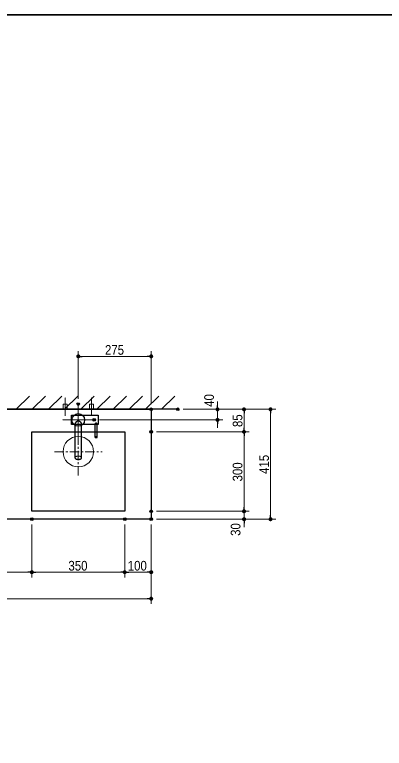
# Model space of a CAD drawing. Units: millimetres, scale not verified. Extents: x -6062 to 6062, y -3045 to 3045.
# Drawn here: x -1427 to -33, y 0 to 2770 of the extents above; entities that cross this region are included whole.
import ezdxf
from ezdxf.enums import TextEntityAlignment as Align

# ---------------------------------------------------------------- set-up
doc = ezdxf.new("R2010")
doc.units = ezdxf.units.MM
doc.header["$LTSCALE"] = 20
doc.header["$PDMODE"] = 32
doc.header["$PDSIZE"] = 10
doc.linetypes.add('USER2', pattern=[2.91, 1.76, -0.4, 0.35, -0.4])
for name, color, linetype, lineweight in [('0-0_4給排水', 7, 'Continuous', 15), ('0-1_1図面枠', 7, 'Continuous', 20), ('0-2_2寸法-1', 7, 'Continuous', 15), ('0-3_0', 7, 'Continuous', 25), ('0-5_5ボウル・キャビネット', 7, 'Continuous', 15), ('0-6_2寸法-2', 7, 'Continuous', 15)]:
    doc.layers.add(name, color=color, linetype=linetype, lineweight=lineweight)
doc.layers.add('0-4_Defpoints', color=7, linetype='Continuous')
doc.styles.add('ＭＳ Ｐゴシック', font='')
doc.styles.get('ＭＳ Ｐゴシック').set_extended_font_data('MS PGothic')

# ---------------------------------------------------------------- blocks, each defined once
blk = doc.blocks.new('グループ-7')
at = {"layer": '0-1_1図面枠', "lineweight": 35}
blk.add_lwpolyline([(-80000, 55400), (80000, 55400), (80000, -55400), (-80000, -55400)], close=True, dxfattribs=at)
blk = doc.blocks.new('図面枠')
at = {"layer": '0-1_1図面枠'}
blk.add_blockref('グループ-7', (0, 0), dxfattribs=at)
blk = doc.blocks.new('_Dot')
at = {"layer": '0-3_0'}
blk.add_line((-10, 0), (-20, 0), dxfattribs=at)
for points in [[(0, 0), (-10, 0), (-9.92, 1.25)], [(0, 0), (-9.92, -1.25), (-10, 0)], [(0, 0), (-9.92, 1.25), (-9.69, 2.49)], [(0, 0), (-9.69, -2.49), (-9.92, -1.25)], [(0, 0), (-9.69, 2.49), (-9.3, 3.68)], [(0, 0), (-9.3, -3.68), (-9.69, -2.49)], [(0, 0), (-9.3, 3.68), (-8.76, 4.82)], [(0, 0), (-8.76, -4.82), (-9.3, -3.68)], [(0, 0), (-8.76, 4.82), (-8.09, 5.88)], [(0, 0), (-8.09, -5.88), (-8.76, -4.82)], [(0, 0), (-8.09, 5.88), (-7.29, 6.85)], [(0, 0), (-7.29, -6.85), (-8.09, -5.88)], [(0, 0), (-7.29, 6.85), (-6.37, 7.71)], [(0, 0), (-6.37, -7.71), (-7.29, -6.85)], [(0, 0), (-6.37, 7.71), (-5.36, 8.44)], [(0, 0), (-5.36, -8.44), (-6.37, -7.71)], [(0, 0), (-5.36, 8.44), (-4.26, 9.05)], [(0, 0), (-4.26, -9.05), (-5.36, -8.44)], [(0, 0), (-4.26, 9.05), (-3.09, 9.51)], [(0, 0), (-3.09, -9.51), (-4.26, -9.05)], [(0, 0), (-3.09, 9.51), (-1.87, 9.82)], [(0, 0), (-1.87, -9.82), (-3.09, -9.51)], [(0, 0), (-1.87, 9.82), (-0.63, 9.98)], [(0, 0), (-0.63, -9.98), (-1.87, -9.82)], [(0, 0), (-0.63, 9.98), (0.63, 9.98)], [(0, 0), (0.63, -9.98), (-0.63, -9.98)], [(0, 0), (0.63, 9.98), (1.87, 9.82)], [(0, 0), (1.87, 9.82), (3.09, 9.51)], [(0, 0), (3.09, 9.51), (4.26, 9.05)], [(0, 0), (4.26, 9.05), (5.36, 8.44)], [(0, 0), (5.36, 8.44), (6.37, 7.71)], [(0, 0), (6.37, 7.71), (7.29, 6.85)], [(0, 0), (7.29, 6.85), (8.09, 5.88)], [(0, 0), (8.09, 5.88), (8.76, 4.82)], [(0, 0), (8.76, 4.82), (9.3, 3.68)], [(0, 0), (9.3, 3.68), (9.69, 2.49)], [(0, 0), (9.69, 2.49), (9.92, 1.25)], [(0, 0), (9.92, 1.25), (10, 0)], [(0, 0), (1.87, -9.82), (0.63, -9.98)], [(0, 0), (3.09, -9.51), (1.87, -9.82)], [(0, 0), (4.26, -9.05), (3.09, -9.51)], [(0, 0), (5.36, -8.44), (4.26, -9.05)], [(0, 0), (6.37, -7.71), (5.36, -8.44)], [(0, 0), (7.29, -6.85), (6.37, -7.71)], [(0, 0), (8.09, -5.88), (7.29, -6.85)], [(0, 0), (8.76, -4.82), (8.09, -5.88)], [(0, 0), (9.3, -3.68), (8.76, -4.82)], [(0, 0), (9.69, -2.49), (9.3, -3.68)], [(0, 0), (9.92, -1.25), (9.69, -2.49)], [(0, 0), (10, 0), (9.92, -1.25)]]:
    blk.add_solid(points, dxfattribs=at)
blk = doc.blocks.new('グループ-19')
at = {"layer": '0-0_4給排水', "linetype": 'USER2'}
for p, q in [((12000, 26000), (12000, 23600)), ((12000, 26000), (12000, 23600)), ((13200, 24800), (10800, 24800))]:
    blk.add_line(p, q, dxfattribs=at)
at = {"layer": '0-0_4給排水', "lineweight": 30}
blk.add_lwpolyline([(11500, 25150), (13500, 25150), (13500, 24450), (11500, 24450)], close=True, dxfattribs=at)
for points in [[(11985.7, 24712.3), (11973, 24710.9), (11948, 24705.4), (11924, 24697), (11901.2, 24686.1), (11879.7, 24673.2), (11859.5, 24658.8), (11840.7, 24643.3), (11823.3, 24626.9), (11807.5, 24609.9), (11793.2, 24592.6), (11780.6, 24575.2), (11770, 24557.9), (11761.4, 24541.1), (11755.1, 24525.1), (11751.3, 24510.1), (11750.3, 24503.1), (11750, 24496.5), (11750, 21942.1), (11751, 21930.9), (11754.2, 21919.4), (11759.7, 21907.7), (11767.6, 21896.1), (11777.9, 21884.7), (11790.8, 21873.7), (11805.9, 21863.3), (11823.2, 21853.7), (11842.4, 21845.1), (11863.2, 21837.5), (11885.2, 21831.1), (11908, 21825.9), (11931.2, 21821.9), (11954.5, 21819.2), (11977.5, 21817.6), (12000, 21817.1), (12022.5, 21817.6), (12045.5, 21819.2), (12068.8, 21821.9), (12092, 21825.9), (12114.8, 21831.1)], [(12114.8, 21831.1), (12136.8, 21837.5), (12157.6, 21845.1), (12176.8, 21853.7), (12194.1, 21863.3), (12209.2, 21873.7), (12222.1, 21884.7), (12232.4, 21896.1), (12240.3, 21907.7), (12245.8, 21919.4), (12249, 21930.9), (12250, 21942.1), (12250, 24496.9), (12249.7, 24503.5), (12248.7, 24510.5), (12244.8, 24525.4), (12238.5, 24541.5), (12229.8, 24558.4), (12219, 24575.8), (12206.1, 24593.5), (12191.6, 24611), (12175.4, 24628.2), (12157.6, 24644.8), (12138.6, 24660.3), (12118, 24674.7), (12096.2, 24687.4), (12073.2, 24698.1), (12049, 24706.2), (12024, 24711.3), (12011.3, 24712.5), (11998.5, 24712.9), (11985.7, 24712.3)], [(13419.7, 23497.4), (13420, 23501), (13420, 24496.9), (13419.6, 24500.9), (13418.5, 24505), (13416.5, 24509.2), (13413.9, 24513.4), (13410.5, 24517.6), (13406.4, 24521.6), (13401.7, 24525.5), (13396.4, 24529.2), (13390.6, 24532.7), (13384.3, 24535.8), (13377.5, 24538.5), (13370.4, 24540.7), (13362.9, 24542.6), (13355.3, 24543.9), (13347.5, 24544.7), (13339.6, 24544.9), (13331.7, 24544.6), (13324, 24543.8), (13316.4, 24542.4), (13309, 24540.6), (13302, 24538.3), (13295.3, 24535.5), (13289, 24532.5), (13283.3, 24529.1), (13278, 24525.4), (13273.4, 24521.5), (13269.4, 24517.4), (13266.1, 24513.3), (13263.4, 24509.1), (13261.5, 24504.9), (13260.4, 24500.8), (13260, 24496.8), (13260, 23501), (13260.3, 23497.4), (13261.3, 23493.7), (13263.1, 23490), (13265.6, 23486.2)], [(13265.6, 23486.2), (13268.9, 23482.6), (13273, 23479.1), (13277.9, 23475.7), (13283.4, 23472.7), (13289.6, 23469.9), (13296.2, 23467.5), (13303.3, 23465.4), (13310.6, 23463.8), (13318, 23462.5), (13325.4, 23461.6), (13332.8, 23461.1), (13340, 23461), (13347.2, 23461.1), (13354.6, 23461.6), (13362, 23462.5), (13369.4, 23463.8), (13376.7, 23465.4), (13383.8, 23467.5), (13390.4, 23469.9), (13396.6, 23472.7), (13402.1, 23475.7), (13407, 23479.1), (13411.1, 23482.6), (13414.4, 23486.2), (13416.9, 23490), (13418.7, 23493.7), (13419.7, 23497.4)]]:
    blk.add_lwpolyline(points, dxfattribs=at)
at = {"layer": '0-0_4給排水'}
for points in [[(13420, 23501), (13419.7, 23504.6), (13418.7, 23508.2), (13416.9, 23512), (13414.4, 23515.7), (13411.1, 23519.3), (13407, 23522.9), (13402.1, 23526.2), (13396.6, 23529.2), (13390.4, 23532), (13383.8, 23534.4), (13376.7, 23536.5), (13369.4, 23538.2), (13362, 23539.4), (13354.6, 23540.3), (13347.2, 23540.8), (13340, 23541), (13332.8, 23540.8), (13325.4, 23540.3), (13318, 23539.4), (13310.6, 23538.2), (13303.3, 23536.5), (13296.2, 23534.4), (13289.6, 23532), (13283.4, 23529.2), (13277.9, 23526.2), (13273, 23522.9), (13268.9, 23519.3), (13265.6, 23515.7), (13263.1, 23512), (13261.3, 23508.2), (13260.3, 23504.6), (13260, 23501)], [(12250, 21942.1), (12249, 21953.3), (12245.8, 21964.9), (12240.3, 21976.5), (12232.4, 21988.1), (12222.1, 21999.5), (12209.2, 22010.5), (12194.1, 22020.9), (12176.8, 22030.5), (12157.6, 22039.2), (12136.8, 22046.7), (12114.8, 22053.2), (12092, 22058.3), (12068.8, 22062.3), (12045.5, 22065), (12022.5, 22066.6), (12000, 22067.1), (11977.5, 22066.6), (11954.5, 22065), (11931.2, 22062.3), (11908, 22058.3), (11885.2, 22053.2), (11863.2, 22046.7), (11842.4, 22039.2), (11823.2, 22030.5), (11805.9, 22020.9), (11790.8, 22010.5), (11777.9, 21999.5), (11767.6, 21988.1), (11759.7, 21976.5), (11754.2, 21964.9), (11751, 21953.3), (11750, 21942.1)]]:
    blk.add_lwpolyline(points, dxfattribs=at)
at = {"layer": '0-0_4給排水', "lineweight": 30}
blk.add_circle((12000, 24800), 480, dxfattribs=at)
blk = doc.blocks.new('グループ-20')
at = {"layer": '0-0_4給排水', "linetype": 'USER2'}
for p, q in [((11000, 25100), (11000, 26500)), ((13000, 25100), (13000, 26500))]:
    blk.add_line(p, q, dxfattribs=at)
at = {"layer": '0-0_4給排水'}
for points in [[(10850, 25600), (10850, 26000), (11150, 26000), (11150, 25600)], [(12850, 25600), (12850, 26000), (13150, 26000), (13150, 25600)]]:
    blk.add_lwpolyline(points, dxfattribs=at)
blk.add_blockref('グループ-19', (0, 0), dxfattribs=at)

msp = doc.modelspace()

# ---------------------------------------------------------------- linework, layer by layer
at = {"layer": '0-2_2寸法-1'}
for p, q in [((-1187.5, 1320), (-1187.5, 1500)), ((-912.5, 1300), (-912.5, 1500)), ((-1172.49, 1480), (-927.51, 1480)), ((-792.5, 1280), (-542.5, 1280)), ((-542.5, 1280), (-442.5, 1280)), ((-562.5, 1210.01), (-562.5, 1264.99)), ((-462.5, 880.01), (-462.5, 1264.99)), ((-892.5, 1195), (-542.5, 1195)), ((-892.5, 1195), (-542.5, 1195)), ((-562.5, 1179.99), (-562.5, 910.01)), ((-892.5, 895), (-542.5, 895)), ((-542.5, 865), (-442.5, 865)), ((-1362.5, 845), (-1362.5, 645)), ((-1362.5, 845), (-1362.5, 645)), ((-1012.5, 845), (-1012.5, 645)), ((-1012.5, 845), (-1012.5, 645)), ((-912.5, 845), (-912.5, 645)), ((-1738.49, 665), (-1377.51, 665)), ((-1027.51, 665), (-1347.49, 665)), ((-997.49, 665), (-927.51, 665)), ((-912.5, 645), (-912.5, 545)), ((-927.51, 565), (-2097.49, 565))]:
    msp.add_line(p, q, dxfattribs=at)
at = {"layer": '0-4_Defpoints'}
for p in [(-912.5, 1480), (-1187.5, 1300), (-912.5, 1280), (-812.5, 1280), (-662.5, 1280), (-562.5, 1280), (-562.5, 1280), (-462.5, 1280), (-1127.5, 1240), (-912.5, 1195), (-912.5, 895), (-562.5, 895), (-1362.5, 865), (-1012.5, 865), (-912.5, 865), (-562.5, 865), (-1362.5, 665), (-1362.5, 665), (-912.5, 665)]:
    msp.add_point(p, dxfattribs=at)
at = {"layer": '0-5_5ボウル・キャビネット'}
for p, q in [((-1421.9, 1280), (-1371.9, 1330)), ((-1360.94, 1280), (-1310.94, 1330)), ((-1299.98, 1280), (-1249.98, 1330)), ((-1239.02, 1280), (-1189.02, 1330)), ((-1178.06, 1280), (-1128.06, 1330)), ((-1117.1, 1280), (-1067.1, 1330)), ((-1056.14, 1280), (-1006.14, 1330)), ((-995.18, 1280), (-945.18, 1330)), ((-934.22, 1280), (-884.22, 1330)), ((-873.26, 1280), (-823.26, 1330))]:
    msp.add_line(p, q, dxfattribs=at)
at = {"layer": '0-5_5ボウル・キャビネット', "lineweight": 30}
msp.add_line((-812.5, 1280), (-2212.5, 1280), dxfattribs=at)
at = {"layer": '0-5_5ボウル・キャビネット', "linetype": 'USER2'}
for p, q in [((-1187.5, 1030), (-1187.5, 1210)), ((-1277.5, 1120), (-1097.5, 1120))]:
    msp.add_line(p, q, dxfattribs=at)
at = {"layer": '0-5_5ボウル・キャビネット', "lineweight": 30}
for points in [[(-2112.5, 1280), (-912.5, 1280), (-912.5, 865), (-2112.5, 865)], [(-1362.5, 1195), (-1012.5, 1195), (-1012.5, 895), (-1362.5, 895)]]:
    msp.add_lwpolyline(points, close=True, dxfattribs=at)
at = {"layer": '0-5_5ボウル・キャビネット'}
msp.add_circle((-1187.5, 1120), 57.5, dxfattribs=at)
at = {"layer": '0-6_2寸法-2'}
for p, q in [((-662.5, 1295.01), (-662.5, 1310.01)), ((-792.5, 1280), (-642.5, 1280)), ((-662.5, 1240), (-662.5, 1280)), ((-1107.5, 1240), (-642.5, 1240)), ((-662.5, 1224.99), (-662.5, 1209.99)), ((-562.5, 910.01), (-562.5, 925.01)), ((-892.5, 895), (-542.5, 895)), ((-562.5, 865), (-562.5, 895)), ((-892.5, 865), (-542.5, 865)), ((-562.5, 849.99), (-562.5, 834.99))]:
    msp.add_line(p, q, dxfattribs=at)

# ---------------------------------------------------------------- block references
at = {"layer": '0-0_4給排水', "xscale": 0.05, "yscale": 0.05}
msp.add_blockref('グループ-20', (-1787.5, 0), dxfattribs=at)
at = {"layer": '0-1_1図面枠', "xscale": 0.05, "yscale": 0.05}
msp.add_blockref('図面枠', (-1787.5, 0), dxfattribs=at)
at = {"layer": '0-2_2寸法-1', "xscale": 0.7503418, "yscale": 0.7503418}
for p, rotation in [((-1187.5, 1480), 180), ((-562.5, 1280), 90), ((-462.5, 1280), 90), ((-562.5, 1195), 270), ((-562.5, 1195), 90), ((-562.5, 895), 270), ((-462.5, 865), 270), ((-1362.5, 665), 180), ((-1012.5, 665), 180)]:
    msp.add_blockref('_Dot', p, dxfattribs=dict(at, rotation=rotation))
for p in [(-912.5, 1480), (-1362.5, 665), (-1012.5, 665), (-912.5, 665), (-912.5, 565)]:
    msp.add_blockref('_Dot', p, dxfattribs=at)
at = {"layer": '0-6_2寸法-2', "xscale": 0.7503418, "yscale": 0.7503418}
for p, rotation in [((-662.5, 1280), 270), ((-662.5, 1240), 90), ((-562.5, 895), 270), ((-562.5, 865), 90)]:
    msp.add_blockref('_Dot', p, dxfattribs=dict(at, rotation=rotation))

# ---------------------------------------------------------------- texts
at = {"layer": '0-2_2寸法-1', "style": 'ＭＳ Ｐゴシック', "width": 0.9}
for s, p in [('275', (-1086.89, 1474.94)), ('350', (-1224.78, 660.04)), ('100', (-1001.11, 660.04))]:
    msp.add_text(s, height=36.66, dxfattribs=at).set_placement(p, align=Align.BOTTOM_LEFT)
for s, p in [('85', (-557.44, 1213.01)), ('415', (-457.54, 1036)), ('300', (-557.54, 1007.72))]:
    msp.add_text(s, height=36.66, rotation=90, dxfattribs=at).set_placement(p, align=Align.BOTTOM_LEFT)
at = {"layer": '0-6_2寸法-2', "style": 'ＭＳ Ｐゴシック', "width": 0.9}
for s, p in [('40', (-664.98, 1289.41)), ('30', (-564.98, 802.02))]:
    msp.add_text(s, height=36.66, rotation=90, dxfattribs=at).set_placement(p, align=Align.BOTTOM_LEFT)

doc.saveas('drawing.dxf')
